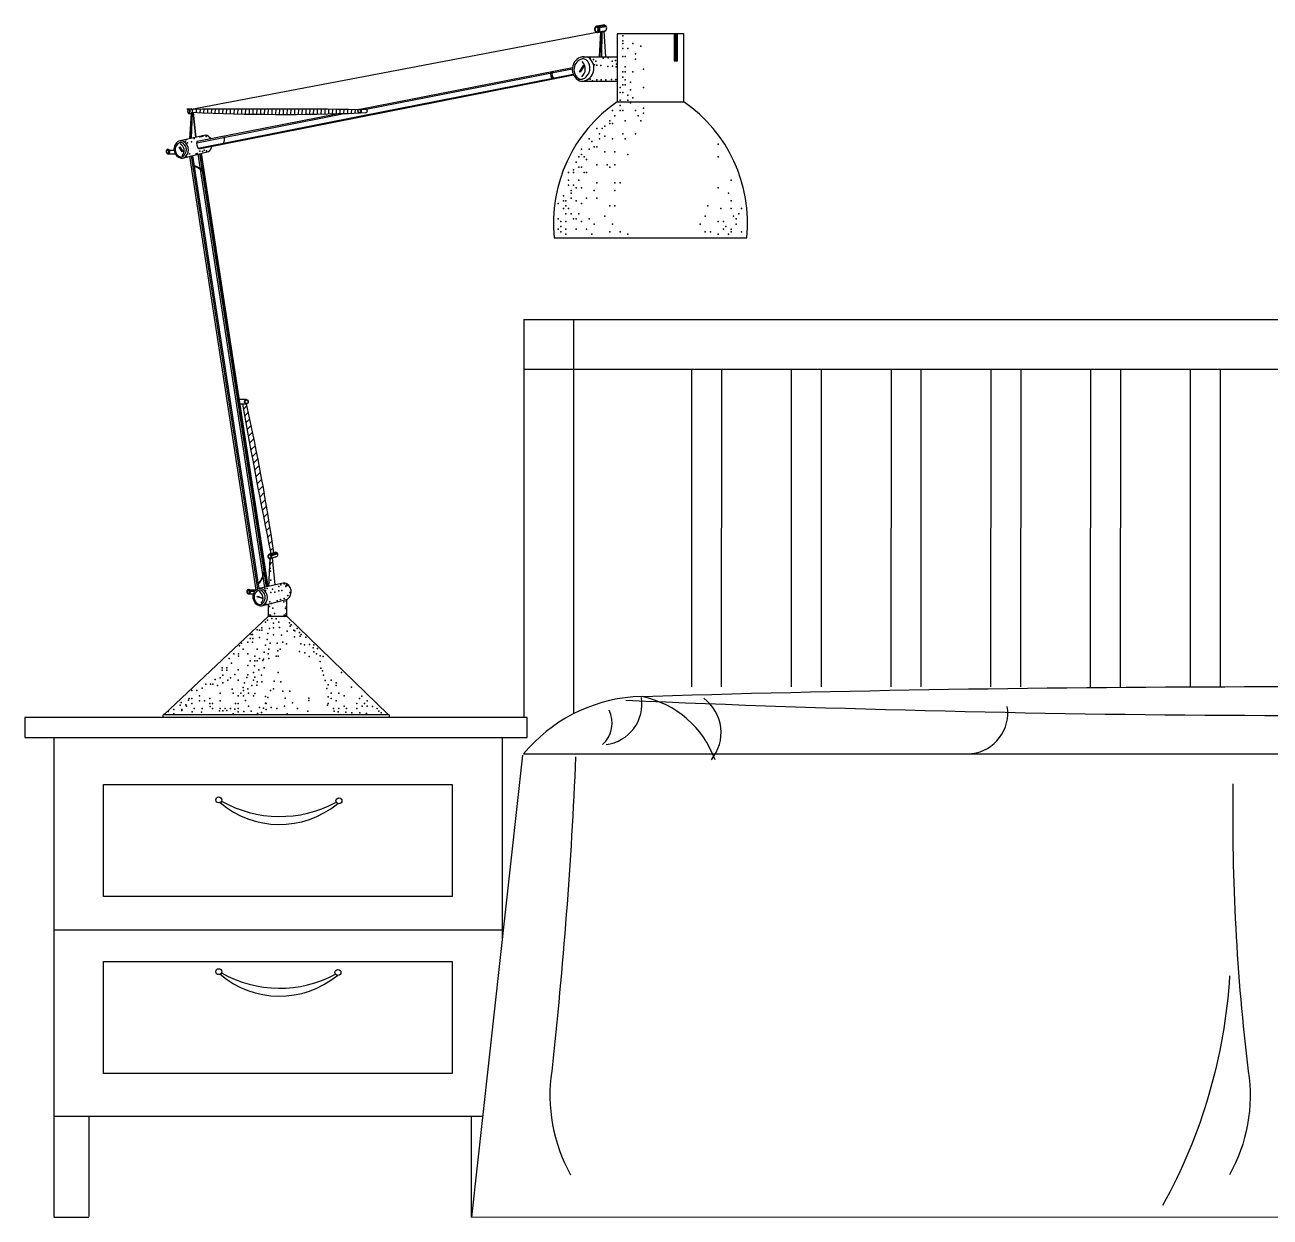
# Model space of a CAD drawing. Header units: inches. Extents: x 4.1 to 46.6, y 13.1 to 37.9.
# Drawn here: x 35.614 to 36.862, y 17.665 to 18.86 of the extents above; entities that cross this region are included whole.
import ezdxf

# ---------------------------------------------------------------- set-up
doc = ezdxf.new("R2010")
doc.units = ezdxf.units.IN
doc.header["$MEASUREMENT"] = 0
doc.layers.add('02', color=2, linetype='Continuous')
doc.layers.add('8', color=8, linetype='Continuous')

msp = doc.modelspace()

# ---------------------------------------------------------------- hatches: boundary and pattern name
at = {"layer": '8'}
h = msp.add_hatch(dxfattribs=at)
h.set_pattern_fill('ANSI31', color=256, scale=0.007581, style=0)
h.set_pattern_definition([(45, (23.3861696, 10.1640148), (-0.000670072064, 0.000670072064), [])])
h.paths.add_polyline_path([(36.2648, 18.8241), (36.2679, 18.8241), (36.2679, 18.851), (36.2648, 18.851)])
h = msp.add_hatch(dxfattribs=at)
h.set_pattern_fill('ANSI31', color=256, scale=0.030324, angle=42.7614, style=0)
h.set_pattern_definition([(87.761353, (23.0032193, 10.6528825), (-0.0037876071, 0.00014806385), [])])
h.paths.add_polyline_path([(35.9487, 18.7717, -0.487368), (35.9481, 18.775, 0.006326), (35.7814, 18.7753, -0.258695), (35.7812, 18.7725), (35.7812, 18.7724, 0.020675)])
h = msp.add_hatch(dxfattribs=at)
h.set_pattern_fill('ANSI31', color=256, scale=0.045486, style=0)
h.set_pattern_definition([(45, (23.3303035, 10.1534404), (-0.0040204324, 0.0040204324), [])])
h.paths.add_polyline_path([(35.836, 18.4799, -0.019521), (35.8359, 18.4799), (35.8318, 18.4799, 0.005294), (35.8603, 18.3299), (35.8634, 18.3308, 0.018602)])

# ---------------------------------------------------------------- linework, layer by layer
at = {"layer": '02'}
for p, q in [((35.7809, 18.7756), (36.187, 18.8526)), ((36.1877, 18.859), (36.1876, 18.8589)), ((36.1883, 18.8588), (36.1952, 18.8598)), ((36.1889, 18.8583), (36.1958, 18.8594)), ((36.1891, 18.8532), (36.1961, 18.8544)), ((36.1908, 18.8529), (36.1894, 18.828)), ((36.1897, 18.8574), (36.1966, 18.8585)), ((36.1913, 18.8532), (36.19, 18.8281)), ((36.1908, 18.8595), (36.1908, 18.8595)), ((36.1923, 18.8533), (36.1917, 18.8281)), ((36.1943, 18.8536), (36.1958, 18.828)), ((36.173, 18.8281), (36.2075, 18.8281)), ((35.9495, 18.7756), (36.1627, 18.8174)), ((35.9558, 18.7755), (36.1625, 18.816)), ((35.788, 18.7358), (36.1638, 18.8101)), ((35.951, 18.769), (36.1635, 18.8106)), ((36.1724, 18.8035), (36.2075, 18.8035)), ((36.2075, 18.7828), (36.2744, 18.7828)), ((35.7803, 18.7713), (35.7789, 18.7459)), ((35.7808, 18.7714), (35.7794, 18.7461)), ((35.7813, 18.772), (35.7806, 18.7463)), ((35.782, 18.7723), (35.7849, 18.7474)), ((35.7823, 18.7723), (35.7852, 18.7474)), ((35.786, 18.7419), (35.9339, 18.7712)), ((35.7864, 18.7433), (35.926, 18.771)), ((35.7874, 18.7365), (35.951, 18.769)), ((35.7587, 18.7344), (35.7632, 18.7344)), ((35.7788, 18.7283), (35.8454, 18.2933)), ((35.7803, 18.7287), (35.8468, 18.2943)), ((35.7817, 18.729), (35.8482, 18.2948)), ((35.7872, 18.7304), (35.8538, 18.2961)), ((35.7889, 18.7309), (35.8555, 18.2965)), ((35.79, 18.7311), (35.8565, 18.2967)), ((35.7906, 18.7313), (35.8572, 18.2969)), ((36.1138, 18.5648), (37.6138, 18.5648)), ((36.1138, 18.5648), (36.1138, 18.1656)), ((36.1638, 18.5648), (36.1638, 18.1693)), ((36.1138, 18.5148), (37.6138, 18.5148)), ((36.2821, 18.5148), (36.2819, 18.1963)), ((36.3121, 18.5147), (36.3119, 18.1963)), ((36.3821, 18.5148), (36.3819, 18.1963)), ((36.4121, 18.5147), (36.4119, 18.1963)), ((36.4821, 18.5148), (36.4819, 18.1963)), ((36.5121, 18.5147), (36.5119, 18.1963)), ((36.5821, 18.5148), (36.5819, 18.1963)), ((36.6121, 18.5147), (36.6119, 18.1963)), ((36.6821, 18.5148), (36.6819, 18.1963)), ((36.7121, 18.5147), (36.7119, 18.1963)), ((36.7821, 18.5148), (36.7819, 18.1963)), ((36.8121, 18.5147), (36.8119, 18.1963)), ((35.8357, 18.4844), (35.8284, 18.4844)), ((35.8361, 18.4799), (35.8291, 18.4799)), ((35.8594, 18.3294), (35.8656, 18.3313)), ((35.8599, 18.3292), (35.8661, 18.3311)), ((35.8604, 18.3254), (35.8666, 18.3273)), ((35.8605, 18.3288), (35.8666, 18.3306)), ((35.861, 18.328), (35.8671, 18.3298)), ((35.8594, 18.325), (35.858, 18.2971)), ((35.8615, 18.3256), (35.8643, 18.2985)), ((35.8391, 18.2937), (35.8452, 18.2937)), ((35.84, 18.2922), (35.8443, 18.2922)), ((35.858, 18.2672), (35.858, 18.2795)), ((35.8762, 18.2672), (35.8762, 18.2841)), ((35.858, 18.2672), (35.8762, 18.2672)), ((35.7534, 18.1687), (35.9778, 18.1687)), ((35.6427, 18.1456), (35.6427, 17.6655)), ((36.0922, 18.1456), (36.0922, 17.9426)), ((36.1126, 18.1278), (36.0615, 17.6648)), ((35.6427, 17.9526), (36.0922, 17.9526)), ((36.0726, 17.7655), (35.6427, 17.7655)), ((35.6777, 17.7655), (35.6777, 17.6655)), ((36.0615, 17.6648), (36.0615, 17.7655)), ((35.6427, 17.6648), (35.6777, 17.6648)), ((36.0615, 17.6648), (37.6662, 17.6655))]:
    msp.add_line(p, q, dxfattribs=at)
for points in [[(36.1443, 18.6464), (36.3376, 18.6464, 0.273505), (36.2744, 18.7828), (36.2744, 18.851), (36.2075, 18.851), (36.2075, 18.7828, 0.273505)], [(36.1873, 18.8525, 0.130303), (36.1883, 18.8526, 0.576801), (36.1887, 18.8585, 0.264517), (36.1869, 18.8588, 0.710752)], [(36.1699, 18.8039, 0.130303), (36.1738, 18.8036, 0.598804), (36.18, 18.8265, 0.121835), (36.1725, 18.8281, 0.710752)], [(35.7777, 18.7713, 0.130303), (35.7784, 18.7712, 0.331854), (35.7793, 18.7752, 0.328319), (35.7781, 18.7757, 0.500332)], [(35.9488, 18.7756, -0.130303), (35.9494, 18.7757, -0.576801), (35.9503, 18.772, -0.264517), (35.9492, 18.7716, -0.710752)], [(35.7704, 18.7265, 0.130303), (35.7731, 18.7269, 0.576801), (35.7732, 18.7428, 0.264517), (35.7681, 18.7434, 0.710752)], [(35.7566, 18.7309, 0.130303), (35.7573, 18.7308, 0.576801), (35.7584, 18.7348, 0.264517), (35.7571, 18.7353, 0.710752)], [(35.8364, 18.48, -0.130303), (35.8357, 18.4799, -0.576801), (35.8347, 18.484, -0.264517), (35.8359, 18.4844, -0.710752)], [(35.8594, 18.325, 0.130303), (35.8601, 18.3251, 0.576801), (35.8598, 18.3293, 0.264517), (35.8585, 18.3293, 0.710752)], [(35.8375, 18.2896, 0.130303), (35.8382, 18.2896, 0.576801), (35.8393, 18.2936, 0.264517), (35.838, 18.294, 0.710752)], [(35.8495, 18.2776, 0.130303), (35.8522, 18.278, 0.576801), (35.8523, 18.294, 0.264517), (35.8472, 18.2945, 0.710752)]]:
    msp.add_lwpolyline(points, format="xyb", close=True, dxfattribs=at)
for points in [[(36.1876, 18.8583, 0.083661), (36.187, 18.8583, 0.685038), (36.1872, 18.853)], [(36.1878, 18.8525), (36.1954, 18.8539, 0.641064), (36.1947, 18.86), (36.1874, 18.8589)], [(36.1749, 18.8257, 0.083661), (36.1726, 18.8259, 0.685038), (36.1698, 18.8057)], [(35.9491, 18.7757), (35.9555, 18.7757, -0.641064), (35.9557, 18.7717)], [(35.9496, 18.772, -0.083661), (35.9492, 18.7719, -0.685038), (35.9487, 18.7753)], [(35.7702, 18.7421, 0.083661), (35.7686, 18.7419, 0.685038), (35.77, 18.7276, 0.685038)], [(35.8, 18.746, 0.177444), (35.7948, 18.7496), (35.7695, 18.7438)], [(35.7718, 18.7265), (35.7978, 18.7332, 0.183148), (35.8015, 18.7385, 0.183148)], [(35.7576, 18.7348, 0.083661), (35.7572, 18.7349, 0.685038), (35.7566, 18.7312, 0.685038)], [(35.8355, 18.484, -0.083661), (35.8359, 18.484, -0.685038), (35.8365, 18.4803)], [(35.8591, 18.329, 0.083661), (35.8586, 18.3289, 0.685038), (35.8593, 18.3253, 0.685038)], [(35.8597, 18.325), (35.8664, 18.3271, 0.641064), (35.8653, 18.3314), (35.8588, 18.3294)], [(35.8385, 18.2936, 0.083661), (35.838, 18.2936, 0.685038), (35.8375, 18.2899, 0.685038)], [(35.8493, 18.2933, 0.083661), (35.8477, 18.2931, 0.685038), (35.8491, 18.2788, 0.685038)], [(35.8509, 18.2776), (35.8769, 18.2843, 0.641064), (35.8739, 18.3007), (35.8486, 18.2949)], [(35.858, 18.2672), (35.7534, 18.1687, 0.414214), (35.7519, 18.1672), (35.7519, 18.1656)], [(35.9793, 18.1656), (35.9793, 18.1672, 0.414214), (35.9778, 18.1687), (35.8762, 18.2672)], [(36.1659, 18.1261, -0.016637), (36.1419, 17.8112, 0.165482), (36.1609, 17.707)], [(36.8249, 18.0991, 0.034566), (36.8403, 17.8112, -0.165482), (36.8214, 17.707)], [(36.8215, 17.9066, -0.111286), (36.7544, 17.6763)]]:
    msp.add_lwpolyline(points, format="xyb", dxfattribs=at)
for points in [[(36.2648, 18.851), (36.2648, 18.8241), (36.2679, 18.8241), (36.2679, 18.851)], [(36.1746, 18.8194), (36.1703, 18.8125), (36.1698, 18.8129), (36.1741, 18.8198), (36.1746, 18.8195)], [(35.7807, 18.7758), (35.7785, 18.7757)], [(35.7781, 18.7712), (35.7807, 18.7713)], [(35.9557, 18.7717), (35.9495, 18.7716)], [(35.757, 18.7308), (35.7644, 18.7308)], [(35.769, 18.7379), (35.772, 18.7331), (35.7714, 18.7327), (35.7684, 18.7375), (35.769, 18.7379)], [(35.8379, 18.2895), (35.8428, 18.2895)], [(35.8469, 18.2873), (35.8522, 18.2854), (35.852, 18.2848), (35.8467, 18.2866), (35.8469, 18.2873)], [(36.1137, 18.1291), (37.6194, 18.1292), (37.6662, 17.6655)]]:
    msp.add_lwpolyline(points, dxfattribs=at)
for points in [[(35.6138, 18.1456), (36.1174, 18.1456), (36.1174, 18.1656), (35.6138, 18.1656)], [(35.6927, 17.9862), (35.6927, 18.0983), (36.0422, 18.0983), (36.0422, 17.9862)], [(35.6927, 17.8088), (35.6927, 17.9209), (36.0422, 17.9209), (36.0422, 17.8088)]]:
    msp.add_lwpolyline(points, close=True, dxfattribs=at)
for centre in [(35.8081, 18.083), (35.9286, 18.0821), (35.8081, 17.9108), (35.9276, 17.91)]:
    msp.add_circle(centre, 0.00296, dxfattribs=at)
for centre, radius, start, end in [((36.1861, 18.8555), 0.00228, 315.8031, 109.8254), ((36.1454, 18.8101), 0.00456, 134.3613, 242.9193), ((36.1472, 18.8104), 0.00505, 141.8466, 236.0544), ((36.1651, 18.8159), 0.0105, 311.2552, 44.5755), ((35.7767, 18.7735), 0.00206, 309.2421, 104.9553), ((35.7788, 18.7735), 0.00294, 310.7011, 49.2989), ((35.8537, 12.1874), 6.5883, 89.17587, 90.62906), ((35.8729, 20.7968), 2.0265, 267.4143, 272.1428), ((35.7658, 18.7341), 0.00762, 317.0855, 61.4366), ((35.7923, 18.7407), 0.00648, 155.8582, 227.8394), ((35.8044, 18.7459), 0.00963, 327.7271, 16.9639), ((35.756, 18.7332), 0.00191, 311.8701, 45.6629), ((35.7802, 18.7026), 0.0164, 35.5827, 78.9702), ((35.7785, 18.6998), 0.0189, 36.7235, 74.9555), ((42.9322, 19.7522), 7.2135, 190.15883, 191.37166), ((33.8461, 18.0371), 2.0386, 8.2838, 12.5466), ((35.8219, 18.3188), 0.0323, 322.5257, 356.2633), ((35.8208, 18.3192), 0.0338, 322.5414, 353.2812), ((35.8369, 18.2919), 0.00191, 311.8701, 99.2257), ((35.8449, 18.2853), 0.00762, 317.0855, 61.4366), ((36.8811, -3.2647), 21.461, 88.37666, 91.75595), ((36.2362, 18.0279), 0.1589, 94.6171, 140.4372), ((36.1914, 18.1792), 0.041, 277.2326, 9.1805), ((36.9192, 34.2594), 16.0918, 267.49595, 272.06034), ((36.2122, 18.0893), 0.0994, 19.9732, 78.0661), ((36.2687, 18.1505), 0.043, 320.623, 53.2349), ((36.5581, 18.1701), 0.041, 277.2326, 9.1805), ((36.1736, 18.1602), 0.0289, 311.5298, 26.2913), ((35.8689, 18.1502), 0.0918, 229.5876, 309.3033), ((35.8693, 18.1849), 0.1185, 240.4286, 298.1818), ((35.8689, 17.9781), 0.0918, 229.5876, 309.3033), ((35.8693, 18.0127), 0.1185, 240.4286, 298.1818)]:
    msp.add_arc(centre, radius, start, end, dxfattribs=at)
for points in [[(36.1872, 18.853), (36.1874, 18.853), (36.1876, 18.853), (36.1881, 18.8532), (36.1884, 18.8534), (36.1888, 18.8539), (36.189, 18.8542), (36.1893, 18.8549), (36.1894, 18.8553), (36.1894, 18.8562), (36.1893, 18.8566), (36.1891, 18.8571), (36.1888, 18.8574), (36.1885, 18.8579), (36.1883, 18.8581), (36.1879, 18.8583), (36.1878, 18.8583), (36.1876, 18.8583), (36.1876, 18.8583), (36.1876, 18.8583), (36.1876, 18.8583)], [(36.1698, 18.8057), (36.1706, 18.8056), (36.1715, 18.8057), (36.1734, 18.8058), (36.1748, 18.8064), (36.1767, 18.8083), (36.1776, 18.8093), (36.1792, 18.8117), (36.1799, 18.8131), (36.1804, 18.8163), (36.1802, 18.818), (36.1797, 18.8202), (36.1791, 18.8215), (36.178, 18.8235), (36.1773, 18.8243), (36.176, 18.8252), (36.1755, 18.8255), (36.1749, 18.8257), (36.1749, 18.8257), (36.1749, 18.8257), (36.1749, 18.8257)], [(35.9487, 18.7753), (35.9489, 18.7753), (35.949, 18.7753), (35.9493, 18.7753), (35.9496, 18.7752), (35.9499, 18.7749), (35.95, 18.7747), (35.9503, 18.7743), (35.9504, 18.7741), (35.9505, 18.7736), (35.9505, 18.7733), (35.9504, 18.7729), (35.9503, 18.7727), (35.9501, 18.7723), (35.95, 18.7722), (35.9498, 18.7721), (35.9497, 18.772), (35.9496, 18.772), (35.9496, 18.772), (35.9496, 18.772), (35.9496, 18.772)], [(35.77, 18.7276), (35.7706, 18.7277), (35.7712, 18.7279), (35.7725, 18.7283), (35.7733, 18.729), (35.7743, 18.7306), (35.7748, 18.7314), (35.7754, 18.7333), (35.7757, 18.7344), (35.7755, 18.7366), (35.7751, 18.7377), (35.7744, 18.7392), (35.7737, 18.74), (35.7727, 18.7412), (35.7721, 18.7416), (35.771, 18.742), (35.7706, 18.7421), (35.7702, 18.7421), (35.7702, 18.7421), (35.7702, 18.7421), (35.7702, 18.7421)], [(35.7566, 18.7312), (35.7568, 18.7312), (35.7569, 18.7312), (35.7573, 18.7312), (35.7575, 18.7313), (35.7579, 18.7316), (35.758, 18.7318), (35.7583, 18.7323), (35.7585, 18.7325), (35.7586, 18.7331), (35.7585, 18.7334), (35.7585, 18.7338), (35.7583, 18.7341), (35.7581, 18.7344), (35.758, 18.7346), (35.7578, 18.7347), (35.7577, 18.7348), (35.7576, 18.7348), (35.7576, 18.7348), (35.7576, 18.7348), (35.7576, 18.7348)], [(35.8365, 18.4803), (35.8363, 18.4803), (35.8362, 18.4803), (35.8358, 18.4803), (35.8356, 18.4804), (35.8352, 18.4808), (35.835, 18.481), (35.8347, 18.4814), (35.8346, 18.4817), (35.8345, 18.4822), (35.8346, 18.4825), (35.8346, 18.483), (35.8348, 18.4832), (35.8349, 18.4836), (35.8351, 18.4837), (35.8353, 18.4839), (35.8354, 18.4839), (35.8355, 18.484), (35.8355, 18.484), (35.8355, 18.484), (35.8355, 18.484)], [(35.8593, 18.3253), (35.8594, 18.3253), (35.8595, 18.3253), (35.8599, 18.3255), (35.8601, 18.3257), (35.8603, 18.3261), (35.8604, 18.3263), (35.8606, 18.3268), (35.8606, 18.3271), (35.8605, 18.3277), (35.8604, 18.328), (35.8602, 18.3283), (35.86, 18.3285), (35.8597, 18.3288), (35.8596, 18.3289), (35.8593, 18.329), (35.8592, 18.329), (35.8591, 18.329), (35.8591, 18.329), (35.8591, 18.329), (35.8591, 18.329)], [(35.8375, 18.2899), (35.8376, 18.2899), (35.8378, 18.2899), (35.8381, 18.29), (35.8384, 18.2901), (35.8388, 18.2904), (35.8389, 18.2906), (35.8392, 18.291), (35.8393, 18.2913), (35.8394, 18.2919), (35.8394, 18.2922), (35.8393, 18.2926), (35.8392, 18.2928), (35.839, 18.2932), (35.8389, 18.2933), (35.8387, 18.2935), (35.8386, 18.2935), (35.8385, 18.2936), (35.8385, 18.2936), (35.8385, 18.2936), (35.8385, 18.2936)], [(35.8491, 18.2788), (35.8497, 18.2789), (35.8503, 18.2791), (35.8515, 18.2795), (35.8524, 18.2801), (35.8534, 18.2817), (35.8539, 18.2825), (35.8545, 18.2845), (35.8548, 18.2855), (35.8546, 18.2878), (35.8542, 18.2889), (35.8535, 18.2903), (35.8528, 18.2911), (35.8518, 18.2923), (35.8512, 18.2927), (35.8501, 18.2932), (35.8497, 18.2933), (35.8493, 18.2933), (35.8493, 18.2933), (35.8493, 18.2933), (35.8493, 18.2933)]]:
    msp.add_open_spline(points, degree=3, knots=[3.294068, 3.294068, 3.294068, 3.294068, 3.647859, 3.647859, 4.043866, 4.043866, 4.439873, 4.439873, 4.83588, 4.83588, 5.231886, 5.231886, 5.627893, 5.627893, 6.0239, 6.0239, 6.283185, 6.283185, 6.283185, 6.295262, 6.295262, 6.295262, 6.295262], dxfattribs=at)
for p in [(36.2131, 18.8491), (36.2131, 18.8439), (36.2131, 18.8413), (36.2234, 18.8413), (36.2312, 18.8387), (36.1804, 18.8271), (36.1935, 18.8266), (36.1985, 18.8271), (36.2131, 18.8362), (36.2131, 18.8284), (36.2157, 18.8284), (36.2182, 18.8362), (36.226, 18.831), (36.226, 18.8258), (36.1839, 18.8253), (36.1849, 18.8201), (36.186, 18.8235), (36.1873, 18.8196), (36.1911, 18.8192), (36.1983, 18.8183), (36.2026, 18.8236), (36.203, 18.8187), (36.2057, 18.8244), (36.2065, 18.8181), (36.2068, 18.8207), (36.2131, 18.8129), (36.2157, 18.8181), (36.2157, 18.8129), (36.2234, 18.8129), (36.2338, 18.8155), (36.1804, 18.8056), (36.1828, 18.8039), (36.1873, 18.805), (36.1915, 18.805), (36.1963, 18.8048), (36.202, 18.8052), (36.2063, 18.8052), (36.2131, 18.8077), (36.2157, 18.8051), (36.2208, 18.8026), (36.2105, 18.7974), (36.2105, 18.7922), (36.2131, 18.8), (36.2131, 18.7922), (36.2157, 18.8), (36.2182, 18.7896), (36.2208, 18.7948), (36.2338, 18.7974), (36.2105, 18.7845), (36.2105, 18.7793), (36.2182, 18.7845), (36.2208, 18.7819), (36.2234, 18.787), (36.2338, 18.7767), (36.2001, 18.7638), (36.2027, 18.7741), (36.2053, 18.769), (36.2105, 18.7741), (36.2131, 18.7741), (36.2157, 18.7638), (36.226, 18.7741), (36.2286, 18.769), (36.2312, 18.7638), (36.2338, 18.7715), (36.1872, 18.756), (36.1898, 18.7509), (36.1924, 18.756), (36.195, 18.7586), (36.2001, 18.7612), (36.2027, 18.7612), (36.2131, 18.7509), (36.226, 18.7509), (35.7747, 18.7434), (35.7759, 18.7452), (35.7768, 18.7417), (35.7809, 18.7429), (35.7834, 18.7462), (35.7891, 18.7477), (35.7909, 18.7481), (35.792, 18.7484), (35.7956, 18.7485), (35.7956, 18.7481), (36.1794, 18.7457), (36.182, 18.7431), (36.1898, 18.7457), (36.195, 18.7483), (36.2027, 18.7457), (36.2157, 18.7457), (36.3088, 18.7405), (35.7748, 18.7275), (35.7758, 18.728), (35.7787, 18.7309), (35.7854, 18.7308), (35.7863, 18.7311), (35.789, 18.7335), (35.7919, 18.7331), (35.7936, 18.7345), (35.7957, 18.7337), (36.1691, 18.7276), (36.1717, 18.7354), (36.1717, 18.7302), (36.1743, 18.7276), (36.1794, 18.7354), (36.1846, 18.7379), (36.1872, 18.7379), (36.195, 18.7328), (36.2053, 18.7328), (36.2182, 18.7302), (36.3088, 18.7276), (36.1639, 18.7147), (36.1665, 18.7224), (36.1691, 18.7173), (36.1717, 18.7173), (36.1768, 18.725), (36.1872, 18.7198), (36.1975, 18.7198), (36.2001, 18.7173), (36.2053, 18.7198), (36.1587, 18.7121), (36.1587, 18.7043), (36.1639, 18.7121), (36.1691, 18.7043), (36.1743, 18.7121), (36.1768, 18.7121), (36.1872, 18.7018), (36.2053, 18.7018), (36.2105, 18.7018), (36.3217, 18.7043), (36.1536, 18.6888), (36.1587, 18.6992), (36.1613, 18.694), (36.1613, 18.6914), (36.1639, 18.6992), (36.1665, 18.6966), (36.1717, 18.6966), (36.1846, 18.694), (36.2053, 18.694), (36.3088, 18.6966), (36.3191, 18.6914), (36.1484, 18.6811), (36.1536, 18.6837), (36.1536, 18.6759), (36.1561, 18.6837), (36.1561, 18.6785), (36.1587, 18.6759), (36.1613, 18.6862), (36.1665, 18.6837), (36.1717, 18.6811), (36.1768, 18.6862), (36.1872, 18.6862), (36.2001, 18.6785), (36.2053, 18.6785), (36.2984, 18.6785), (36.3114, 18.6759), (36.3217, 18.6837), (36.3217, 18.6759), (36.3321, 18.6759), (36.1484, 18.6656), (36.1561, 18.6707), (36.1613, 18.6707), (36.1639, 18.6656), (36.1665, 18.6656), (36.1691, 18.6707), (36.1794, 18.6656), (36.195, 18.6682), (36.2959, 18.6682), (36.3243, 18.6682), (36.3269, 18.6656), (36.3295, 18.6707), (36.1484, 18.6552), (36.151, 18.663), (36.151, 18.6578), (36.151, 18.6526), (36.1561, 18.663), (36.1561, 18.6552), (36.1665, 18.6552), (36.1717, 18.663), (36.1768, 18.6552), (36.1846, 18.6604), (36.2001, 18.6526), (36.2027, 18.6604), (36.2105, 18.6526), (36.2907, 18.6604), (36.2959, 18.6526), (36.301, 18.6526), (36.3088, 18.663), (36.314, 18.663), (36.314, 18.6552), (36.3166, 18.6578), (36.3217, 18.6552), (36.3217, 18.6526), (36.3269, 18.6604), (36.3321, 18.6526), (36.1561, 18.6501), (36.182, 18.6501), (36.2182, 18.6501), (36.3088, 18.6501), (36.3191, 18.6501), (35.8596, 18.315), (35.8598, 18.3238), (35.8598, 18.3195), (35.8607, 18.3208), (35.86, 18.3122), (35.8603, 18.3034), (35.8544, 18.2948), (35.8548, 18.2928), (35.8566, 18.2948), (35.8587, 18.3005), (35.8604, 18.2909), (35.8619, 18.2943), (35.8644, 18.2914), (35.8682, 18.2971), (35.8683, 18.2926), (35.8703, 18.2987), (35.8712, 18.2931), (35.8736, 18.2995), (35.8752, 18.297), (35.8757, 18.2984), (35.8766, 18.298), (35.8795, 18.2909), (35.8553, 18.2796), (35.8591, 18.2768), (35.8592, 18.2816), (35.8609, 18.2799), (35.8666, 18.2826), (35.87, 18.2838), (35.8733, 18.2816), (35.8737, 18.285), (35.8758, 18.2822), (35.8758, 18.2765), (35.8773, 18.2878), (35.8584, 18.2686), (35.86, 18.2681), (35.8612, 18.265), (35.8622, 18.2753), (35.864, 18.2698), (35.8658, 18.2646), (35.8736, 18.2681), (35.8748, 18.2683), (35.875, 18.2749), (35.8756, 18.2699), (35.8466, 18.2535), (35.849, 18.2531), (35.8514, 18.2554), (35.8514, 18.2531), (35.8551, 18.2613), (35.8569, 18.2631), (35.859, 18.2549), (35.8631, 18.2601), (35.8631, 18.2554), (35.8683, 18.2613), (35.869, 18.256), (35.8768, 18.2522), (35.8789, 18.2604), (35.8798, 18.2573), (35.8807, 18.2586), (35.8835, 18.2533), (35.8845, 18.2526), (35.8868, 18.255), (35.8309, 18.24), (35.8373, 18.2413), (35.8395, 18.245), (35.8405, 18.2489), (35.842, 18.2489), (35.842, 18.2413), (35.8423, 18.245), (35.849, 18.246), (35.8566, 18.2439), (35.8573, 18.25), (35.8598, 18.24), (35.8631, 18.2484), (35.8665, 18.24), (35.8711, 18.2482), (35.8725, 18.2413), (35.8761, 18.2395), (35.8842, 18.2464), (35.8892, 18.2508), (35.8896, 18.2472), (35.8904, 18.2395), (35.8907, 18.249), (35.8953, 18.2461), (35.8992, 18.2387), (35.8232, 18.2296), (35.8279, 18.2296), (35.8279, 18.2272), (35.8288, 18.2375), (35.8326, 18.2343), (35.8373, 18.2296), (35.8443, 18.2272), (35.8467, 18.2343), (35.8537, 18.2311), (35.8551, 18.2382), (35.8576, 18.2293), (35.8584, 18.2343), (35.8655, 18.2272), (35.8672, 18.2325), (35.8678, 18.2272), (35.8697, 18.234), (35.889, 18.2319), (35.8939, 18.2386), (35.8945, 18.2306), (35.8986, 18.2268), (35.9028, 18.2355), (35.9033, 18.2386), (35.9033, 18.2315), (35.906, 18.2293), (35.907, 18.2348), (35.9097, 18.2275), (35.9127, 18.2268), (35.8114, 18.2155), (35.8161, 18.2155), (35.8185, 18.2249), (35.8208, 18.2202), (35.8373, 18.2179), (35.8396, 18.2226), (35.8441, 18.2173), (35.8443, 18.2226), (35.8467, 18.2226), (35.849, 18.2249), (35.8523, 18.2229), (35.853, 18.224), (35.8537, 18.2155), (35.8584, 18.2249), (35.9099, 18.2219), (35.9103, 18.2151), (35.8044, 18.2038), (35.8095, 18.2055), (35.8114, 18.2132), (35.8121, 18.2081), (35.8161, 18.2132), (35.8172, 18.2029), (35.8198, 18.2055), (35.8242, 18.2087), (35.8276, 18.2133), (35.8276, 18.2029), (35.8363, 18.2059), (35.8373, 18.2085), (35.8431, 18.2107), (35.8431, 18.2029), (35.8443, 18.2061), (35.8467, 18.2014), (35.8483, 18.2133), (35.8509, 18.2081), (35.8514, 18.2014), (35.8637, 18.202), (35.8678, 18.2108), (35.8702, 18.2014), (35.9121, 18.2123), (35.913, 18.2081), (35.9149, 18.2027), (35.9207, 18.2029), (35.9311, 18.2107), (35.781, 18.1926), (35.7862, 18.1926), (35.7914, 18.1952), (35.795, 18.1991), (35.7997, 18.1991), (35.802, 18.1991), (35.8069, 18.1978), (35.8095, 18.19), (35.8121, 18.2003), (35.8217, 18.1939), (35.8224, 18.19), (35.8302, 18.19), (35.8327, 18.1956), (35.8328, 18.1926), (35.8338, 18.2005), (35.8373, 18.1944), (35.8379, 18.19), (35.8412, 18.1977), (35.8443, 18.1897), (35.8462, 18.198), (35.8601, 18.1927), (35.8631, 18.1944), (35.8725, 18.192), (35.8795, 18.192), (35.9164, 18.1948), (35.9178, 18.1984), (35.9207, 18.19), (35.9259, 18.2003), (35.9259, 18.1978), (35.9285, 18.19), (35.9413, 18.1959), (35.7693, 18.1781), (35.7704, 18.1806), (35.775, 18.1785), (35.7758, 18.1771), (35.7779, 18.1831), (35.7784, 18.1848), (35.781, 18.1848), (35.781, 18.1797), (35.7888, 18.1874), (35.7888, 18.1823), (35.7939, 18.1823), (35.7991, 18.1848), (35.7991, 18.1797), (35.7995, 18.1766), (35.8017, 18.1797), (35.8095, 18.1823), (35.825, 18.1797), (35.8276, 18.1874), (35.8276, 18.1797), (35.8328, 18.1874), (35.8349, 18.1827), (35.8379, 18.1771), (35.8431, 18.1874), (35.8551, 18.1867), (35.8551, 18.1799), (35.8558, 18.1796), (35.8573, 18.1856), (35.8741, 18.1771), (35.8748, 18.185), (35.8819, 18.1803), (35.8983, 18.185), (35.8983, 18.1827), (35.9171, 18.178), (35.9178, 18.1863), (35.9178, 18.1796), (35.9207, 18.1848), (35.9259, 18.1823), (35.9337, 18.1874), (35.9337, 18.1771), (35.9466, 18.1797), (35.9492, 18.1848), (35.9516, 18.187), (35.9518, 18.1771), (35.9543, 18.1797), (35.9569, 18.1824), (35.9569, 18.1771), (35.9623, 18.1767), (35.7574, 18.1716), (35.7629, 18.1735), (35.7629, 18.1693), (35.7711, 18.1735), (35.7711, 18.1728), (35.7814, 18.1714), (35.7836, 18.1745), (35.7907, 18.171), (35.7914, 18.1745), (35.8017, 18.1745), (35.8089, 18.1724), (35.8095, 18.1745), (35.8121, 18.1724), (35.8146, 18.1745), (35.8163, 18.1728), (35.8198, 18.1745), (35.8224, 18.1693), (35.8242, 18.1741), (35.8274, 18.1714), (35.8276, 18.1745), (35.8331, 18.1717), (35.8405, 18.1719), (35.8469, 18.1696), (35.849, 18.1756), (35.8509, 18.1707), (35.853, 18.1749), (35.8558, 18.1735), (35.8608, 18.1756), (35.8664, 18.1745), (35.8767, 18.1693), (35.8871, 18.1745), (35.8974, 18.1719), (35.9233, 18.1745), (35.9238, 18.1721), (35.9277, 18.1714), (35.9285, 18.1745), (35.9356, 18.171), (35.9362, 18.1745), (35.9416, 18.1703), (35.9466, 18.1745), (35.9495, 18.1703), (35.9562, 18.1696), (35.9669, 18.1746), (35.9687, 18.1721), (35.9708, 18.1703)]:
    msp.add_point(p, dxfattribs=at)

doc.saveas('drawing.dxf')
